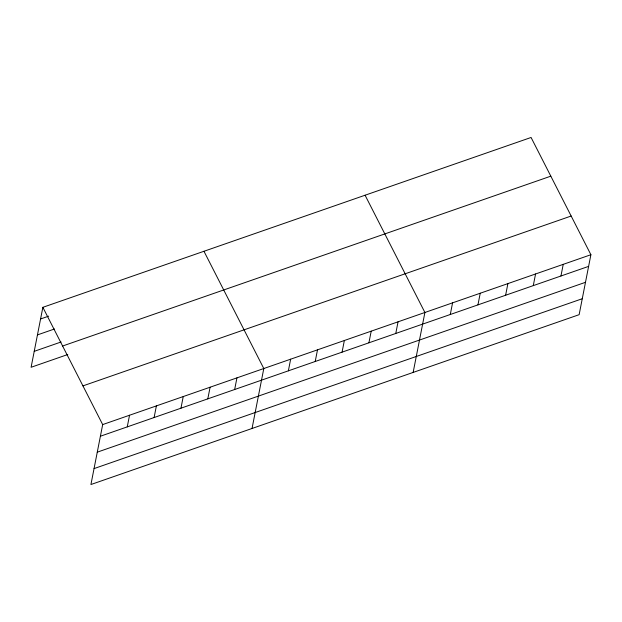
<?xml version="1.0" encoding="UTF-8"?>
<svg xmlns="http://www.w3.org/2000/svg" width="622" height="622" viewBox="0 0 622 622"><rect width="100%" height="100%" fill="white"/><g stroke="black" fill="none" stroke-linecap="round" stroke-linejoin="round"><path stroke-width="0.93" d="M42.864 307.322L102.684 424.585L90.921 484.53L579.136 314.678L590.9 254.725L531.079 137.47L42.864 307.322L31.1 367.275L67.798 354.509M127.253 426.886L129.539 415.239M154.108 417.541L156.386 405.894M180.955 408.203L183.241 396.556M207.81 398.857L210.096 387.211M234.657 389.52L236.943 377.873M252.034 428.48L263.798 368.527L203.969 251.272M288.367 370.829L290.645 359.189M315.214 361.491L317.5 349.844M342.069 352.145L344.355 340.506M368.916 342.808L371.202 331.161M395.771 333.462L398.057 321.815M413.148 372.422L424.904 312.477L365.083 195.222M450.289 314.499L452.575 302.852M477.953 304.873L480.238 293.226M505.616 295.248L507.902 283.601M533.287 285.622L535.565 273.975M560.951 275.997L563.237 264.35M40.578 318.969L48.633 316.17M37.452 334.908L54.456 328.991M34.226 351.337L61.08 341.991M62.604 346.019L550.82 176.166M82.944 385.889L571.159 216.028M102.684 424.585L590.9 254.725M100.399 436.224L588.614 266.372M97.273 452.163L585.489 282.31M94.054 468.591L582.262 298.731"/></g></svg>
